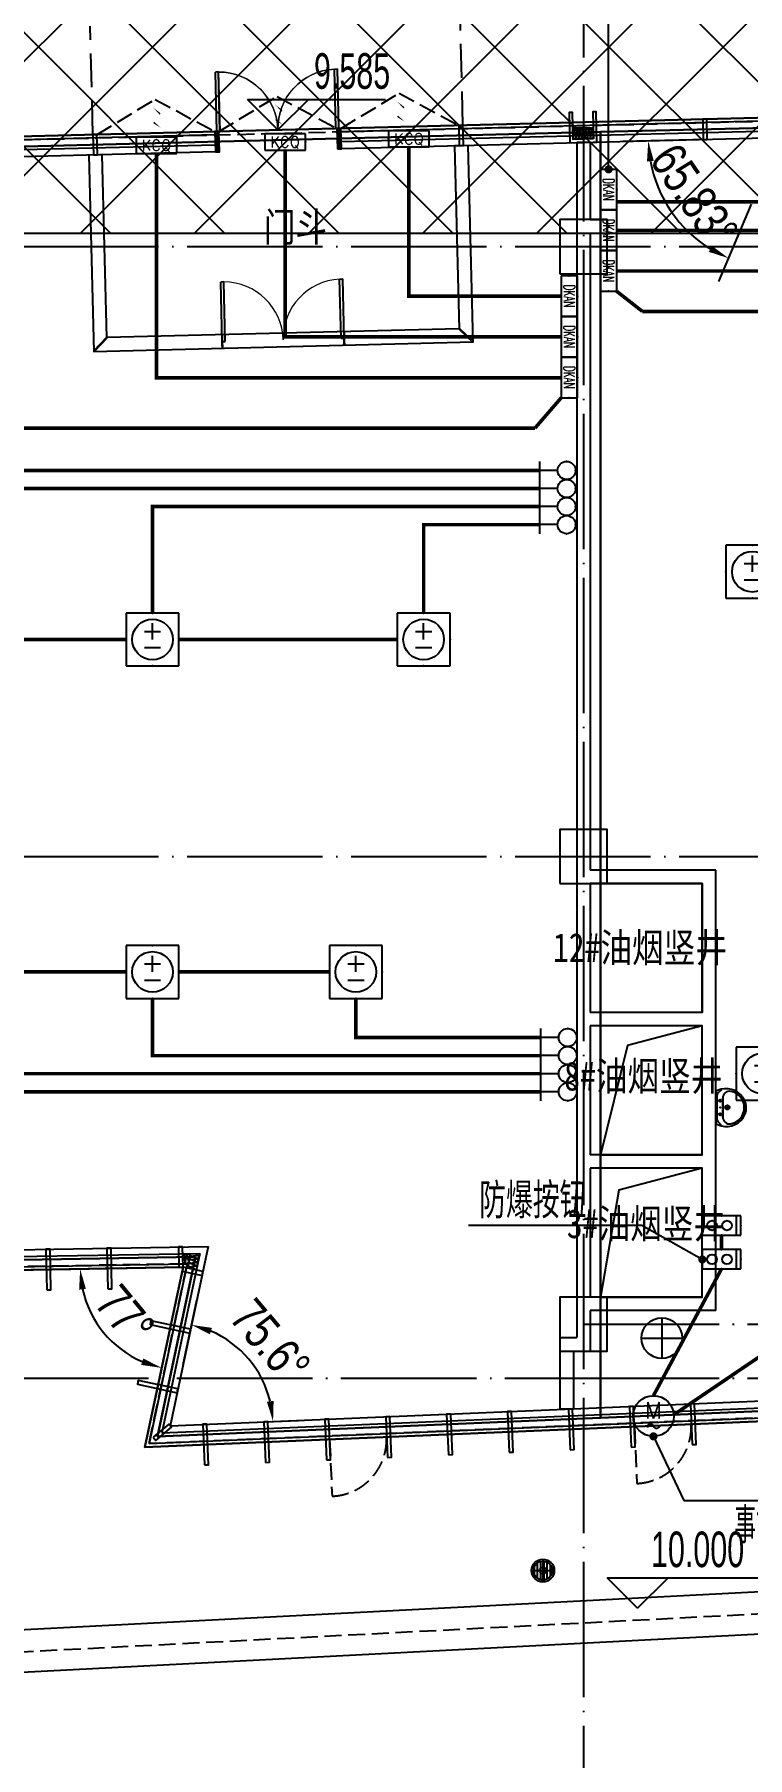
# Model space of a CAD drawing. Extents: x -233336 to 840473, y -28113 to 330904.
# Drawn here: x 51299 to 61819, y 172604 to 198031 of the extents above; entities that cross this region are included whole.
import ezdxf
from ezdxf.enums import TextEntityAlignment as Align
from ezdxf.xclip import XClip

# ---------------------------------------------------------------- set-up
doc = ezdxf.new("R2010")
doc.units = 0
doc.header["$LTSCALE"] = 1000
doc.header["$XCLIPFRAME"] = 2
for name, pattern in [('104-14# 核心筒$0$DOTE', [2.42, 2, -0.2, 0.02, -0.2]), ('14#楼幕墙$0$DASH', [0.35, 0.25, -0.1]), ('DASH', [0.35, 0.25, -0.1]), ('X-104 14#平面$0$$0$DASH', [0.35, 0.25, -0.1])]:
    doc.linetypes.add(name, pattern=pattern)
doc.layers.get('0').update_dxf_attribs({"linetype": 'CONTINUOUS'})
doc.layers.get('Defpoints').update_dxf_attribs({"linetype": 'CONTINUOUS'})
for name, color, linetype in [('104-14# 核心筒$0$A-C_玻璃幕墙', 8, 'CONTINUOUS'), ('104-14# 核心筒$0$A_AXIS-轴线', 8, '104-14# 核心筒$0$DOTE'), ('104-14# 核心筒$0$A_STR-砼柱', 8, 'CONTINUOUS'), ('14#楼幕墙$0$A-C_玻璃幕墙', 8, 'CONTINUOUS'), ('14#楼幕墙$0$A-C_窗', 8, 'CONTINUOUS'), ('14#楼幕墙$0$A-C_门', 8, 'CONTINUOUS'), ('DIM-动力', 80, 'CONTINUOUS'), ('EQUIP-动力', 80, 'CONTINUOUS'), ('EQUIP-照明', 80, 'CONTINUOUS'), ('WIRE-动力控制', 160, 'DASH'), ('WIRE-插座', 160, 'CONTINUOUS'), ('X-104 14#平面$0$01-标注_尺寸', 8, 'CONTINUOUS'), ('X-104 14#平面$0$01-标注_标高', 8, 'CONTINUOUS'), ('X-104 14#平面$0$02-TEXT_标注', 9, 'CONTINUOUS'), ('X-104 14#平面$0$A-C_玻璃幕墙', 8, 'CONTINUOUS'), ('X-104 14#平面$0$A-C_门', 8, 'CONTINUOUS'), ('X-104 14#平面$0$A-I_卫-洁具', 8, 'CONTINUOUS'), ('X-104 14#平面$0$A-O_分水线', 8, 'CONTINUOUS'), ('X-104 14#平面$0$A-O_屋面', 8, 'CONTINUOUS'), ('X-104 14#平面$0$A-TECH_结构', 8, 'CONTINUOUS'), ('X-104 14#平面$0$A_STR-砌块墙', 7, 'CONTINUOUS'), ('X-104 14#平面$0$DUCT-新风管立管', 3, 'CONTINUOUS')]:
    doc.layers.add(name, color=color, linetype=linetype)
for name, color, linetype, plot in [('14#楼幕墙$0$04-不打印_辅助线', 8, 'CONTINUOUS', False), ('2019.06.25燃气表间不打印', 7, 'CONTINUOUS', False), ('X-104 14#平面$0$04-不打印_辅助线', 8, 'CONTINUOUS', False), ('X-104 14#平面$0$降板', 8, 'CONTINUOUS', False)]:
    doc.layers.add(name, color=color, linetype=linetype, plot=plot)
doc.layers.add('X-104 14#平面$0$000套内', color=8, linetype='CONTINUOUS', lineweight=30)
doc.styles.add('_TEL_DIM', font='ROMANS2', dxfattribs={"width": 0.8, "height": 3.5, "bigfont": 'HZDF2'})
doc.styles.get("Standard").update_dxf_attribs({"font": 'GBENOR', "bigfont": 'GBCBIG'})
doc.styles.add('X-104 14#平面$0$_TCH_DIM', font='ros.shx', dxfattribs={"width": 0.8, "bigfont": 'jd.shx'})
doc.styles.add('X-104 14#平面$0$_TCH_DIM_T3', font='ros.shx', dxfattribs={"width": 0.8, "bigfont": 'jd.shx'})
doc.styles.add('X-104 14#平面$0$Standard', font='STXIHEI.TTF', dxfattribs={"width": 0.8})
doc.dimstyles.new('X-104 14#平面$0$_TCH_ARROW&&150', dxfattribs={"dimtxt": 525, "dimasz": 300, "dimexe": 375, "dimexo": 450, "dimgap": 150, "dimtad": 1, "dimdec": 0, "dimzin": 0, "dimdsep": 46, "dimtxsty": 'X-104 14#平面$0$_TCH_DIM_T3', "dimcen": 0.09, "dimclrt": 7, "dimazin": 2, "dimtfac": 1, "dimtdec": 0, "dimtix": 1, "dimtmove": 2, "dimatfit": 3, "dimfxl": 0, "dimtolj": 1, "dimtzin": 0, "dimarcsym": 0})

# ---------------------------------------------------------------- blocks, each defined once
blk = doc.blocks.new('$equip$00001811')
blk.add_circle((0, 0), 0.5)
for centre, radius, start, end in [((-0.073, -0.273), 0.0768, 17.2272, 184.2164), ((0.073, -0.227), 0.0769, 197.2591, 5.1179)]:
    blk.add_arc(centre, radius, start, end)
at = {"color": 7, "style": '_TEL_DIM'}
blk.add_attdef('$TEXT$', text='', height=0.4, dxfattribs=at).set_placement((0.001, 0.137), align=Align.MIDDLE_CENTER)
at = {"color": 7, "style": '_TEL_DIM', "flags": 1}
blk.add_attdef('A', text='', height=0.00002, dxfattribs=at).set_placement((0, 0), align=Align.MIDDLE_CENTER)
blk = doc.blocks.new('14#楼幕墙$0$A$C103B1A8E')
blk.add_lwpolyline([(0, 0), (60, 0), (60, 600), (0, 600)], close=True)
blk = doc.blocks.new('14#楼幕墙$0$A$C678332E3')
blk.add_lwpolyline([(0, 0), (60, 0), (60, 300), (0, 300)], close=True)
blk = doc.blocks.new('14#楼幕墙$0$$LinePat$岩棉板')
at = {"color": 0}
for p, q in [((0, -17), (12, -67)), ((12, -67), (24, -17))]:
    blk.add_line(p, q, dxfattribs=at)
for centre, start, end in [((12, -17), 0, 180), ((0, -67), 270, 0), ((24, -67), 180, 270)]:
    blk.add_arc(centre, 12, start, end, dxfattribs=at)
at = {"layer": 'Defpoints'}
blk.add_point((0, 0), dxfattribs=at)
at = {"layer": 'Defpoints', "color": 0}
blk.add_point((24, -84), dxfattribs=at)
blk = doc.blocks.new('*U155')
blk.add_lwpolyline([(300, 0), (0, 0), (0, 150), (300, 150)], close=True)
at = {"color": 8, "xscale": -1.785714284225998, "yscale": 1.782568518697715, "zscale": 1.782568518697715, "rotation": 180}
for p in [(0, 0), (43, 0), (86, 0), (129, 0), (171, 0), (214, 0), (257, 0)]:
    blk.add_blockref('14#楼幕墙$0$$LinePat$岩棉板', p, dxfattribs=at)
blk = doc.blocks.new('14#楼幕墙$0$A$C07E80D9E')
blk.add_lwpolyline([(-350, -50), (-50, -50), (-50, -450), (0, -450), (0, 0), (-400, 0), (-400, -450), (-350, -450)], close=True)
for points in [[(-50, -200), (-350, -200)], [(-50, -220), (-350, -220)]]:
    blk.add_lwpolyline(points)
at = {"layer": '14#楼幕墙$0$A-C_玻璃幕墙', "rotation": 180}
blk.add_blockref('*U155', (-50, -50), dxfattribs=at)
blk = doc.blocks.new('14#楼幕墙$0$A$C140B3602')
for name, p, rotation in [('14#楼幕墙$0$A$C07E80D9E', (42182, 16489), 180.4441616166542), ('14#楼幕墙$0$A$C678332E3', (44152, 16504), 0.4441616165203613), ('14#楼幕墙$0$A$C678332E3', (35152, 16434), 0.4441616165203613), ('14#楼幕墙$0$A$C678332E3', (36952, 16448), 0.4441616165203613), ('14#楼幕墙$0$A$C678332E3', (38752, 16462), 0.4441616165203613), ('14#楼幕墙$0$A$C678332E3', (40552, 16476), 0.4441616165203613), ('14#楼幕墙$0$A$C103B1A8E', (34170, -300), 359.9999999999836), ('14#楼幕墙$0$A$C103B1A8E', (35070, -300), 359.9999999999836), ('14#楼幕墙$0$A$C678332E3', (36187, 300), 179.9999999998551), ('14#楼幕墙$0$A$C678332E3', (36187, 0), 257.0000000000451), ('14#楼幕墙$0$A$C103B1A8E', (36270, -974), 76.99999999804531), ('14#楼幕墙$0$A$C103B1A8E', (36068, -1851), 76.99999999804531), ('14#楼幕墙$0$A$C103B1A8E', (38253, -2880), 1.399614201771549), ('14#楼幕墙$0$A$C103B1A8E', (39153, -2858), 1.399614201771549), ('14#楼幕墙$0$A$C103B1A8E', (40053, -2836), 1.399614201771549), ('14#楼幕墙$0$A$C103B1A8E', (40952, -2814), 1.399614201771549), ('14#楼幕墙$0$A$C103B1A8E', (41852, -2792), 1.399614201771549), ('14#楼幕墙$0$A$C103B1A8E', (42752, -2770), 1.399614201771549), ('14#楼幕墙$0$A$C103B1A8E', (43652, -2748), 1.399614201771549), ('14#楼幕墙$0$A$C678332E3', (35704, -2502), 309.1998071011113), ('14#楼幕墙$0$A$C103B1A8E', (36454, -2923), 1.399614201771549), ('14#楼幕墙$0$A$C103B1A8E', (37353, -2901), 1.399614201771549)]:
    blk.add_blockref(name, p, dxfattribs=dict(rotation=rotation))
blk = doc.blocks.new('14#楼幕墙$0$A$C22714246')
at = {"linetype": '14#楼幕墙$0$DASH'}
blk.add_lwpolyline([(1740, 497), (870, 0), (0, 497)], dxfattribs=at)
at = {"layer": '14#楼幕墙$0$A-C_玻璃幕墙', "color": 1}
blk.add_lwpolyline([(899, 122, 0, 25, 0), (802, 217, 0, 0, 0), (900, 340, 25, 0, 0), (796, 422, 0, 0, 0)], format="xyseb", dxfattribs=at)
blk = doc.blocks.new('14#楼幕墙$0$A$C2CD63A88')
at = {"linetype": '14#楼幕墙$0$DASH'}
blk.add_lwpolyline([(0, 670), (0, -170)], dxfattribs=at)
blk.add_arc((0, 670), 840, 270, 0, dxfattribs=at)
blk = doc.blocks.new('14#楼幕墙$0$$DorLib2D$00000002')
for p, q in [((-0.5, 0), (-0.5, 0.4875)), ((-0.475, 0.4875), (-0.5, 0.4875)), ((-0.475, 0), (-0.475, 0.4875)), ((0.475, 0), (0.475, 0.4875)), ((0.475, 0.4875), (0.5, 0.4875)), ((0.5, 0), (0.5, 0.4875)), ((-0.5, 0), (-0.475, 0)), ((0.5, 0), (0.475, 0))]:
    blk.add_line(p, q)
at = {"lineweight": 13}
for centre, start, end in [((-0.4875, 0), 0, 88.53072), ((0.4875, 0), 91.46928, 180)]:
    blk.add_arc(centre, 0.4875, start, end, dxfattribs=at)
blk = doc.blocks.new('14#楼幕墙')
at = {"layer": '14#楼幕墙$0$A-C_玻璃幕墙'}
for p, q in [((62738, 196820), (22065, 195795)), ((62662, 196768), (55822, 196596)), ((62435, 196612), (55826, 196446)), ((53962, 196549), (36028, 196097)), ((53966, 196399), (36032, 195947)), ((62283, 196508), (55828, 196346)), ((53969, 196299), (36034, 195847)), ((46970, 180026), (53863, 180146)), ((46971, 179926), (53739, 180044)), ((53739, 180044), (53176, 177395)), ((53863, 180146), (53300, 177501)), ((46974, 179776), (53553, 179891)), ((46975, 179726), (53491, 179840)), ((53491, 179840), (52927, 177185)), ((53553, 179891), (52989, 177237)), ((53176, 177395), (73570, 178250)), ((53300, 177501), (73626, 178352)), ((52927, 177185), (74538, 178090)), ((52989, 177237), (73576, 178100))]:
    blk.add_line(p, q, dxfattribs=at)
blk.add_lwpolyline([(120742, 216995), (99427, 222925), (92266, 197155), (62308, 195791), (62738, 196820), (22065, 195795), (17309, 179208), (53491, 179840), (52927, 177185), (83500, 178466), (82418, 175654), (109062, 173768), (119297, 188914), (117563, 189300)], close=True, dxfattribs=at)
at = {"layer": '14#楼幕墙$0$A-C_玻璃幕墙', "linetype": '14#楼幕墙$0$DASH', "ltscale": 2}
for points in [[(52162, 196553), (52121, 198153)], [(57620, 196691), (57580, 198290)]]:
    blk.add_lwpolyline(points, dxfattribs=at)
at = {"color": 8, "yscale": 1.782568518697715, "zscale": 1.782568518697715}
for p, xscale, rotation in [((53494, 180033), 2.098245324658817, 2.48639727982393), ((53544, 180036), 2.098245324658817, 2.48639727982393), ((53725, 179960), -2.213396694600662, 260.9518973650772), ((53700, 179802), -2.213396694600662, 260.9518973650772), ((53709, 179855), -2.213396694600662, 260.9518973650772), ((53717, 179907), -2.213396694600662, 260.9518973650772)]:
    blk.add_blockref('14#楼幕墙$0$$LinePat$岩棉板', p, dxfattribs=dict(at, xscale=xscale, rotation=rotation))
at = {"layer": '14#楼幕墙$0$04-不打印_辅助线', "rotation": 181.4441616166519}
blk.add_blockref('14#楼幕墙$0$A$C22714246', (55748, 197140), dxfattribs=at)
at = {"layer": '14#楼幕墙$0$A-C_玻璃幕墙', "rotation": 1.000000000000248}
blk.add_blockref('14#楼幕墙$0$A$C140B3602', (17309, 179208), dxfattribs=at)
at = {"layer": '14#楼幕墙$0$A-C_窗'}
for name, p, rotation in [('14#楼幕墙$0$A$C22714246', (53949, 197095), 181.4441616166522), ('14#楼幕墙$0$A$C22714246', (57547, 197186), 181.4441616166522), ('14#楼幕墙$0$A$C2CD63A88', (60178, 176818), 2.399614202265723), ('14#楼幕墙$0$A$C2CD63A88', (55682, 176630), 2.399614202265723)]:
    blk.add_blockref(name, p, dxfattribs=dict(at, rotation=rotation))
at = {"layer": '14#楼幕墙$0$A-C_门', "xscale": -1800, "yscale": 1800, "zscale": 100, "rotation": 1.444161616647518}
blk.add_blockref('14#楼幕墙$0$$DorLib2D$00000002', (54891, 196622), dxfattribs=at)
blk = doc.blocks.new('_FZHK')
blk.add_lwpolyline([(-0.5, -0.5), (0.5, -0.5), (0.5, 0.5), (-0.5, 0.5)], close=True)
blk = doc.blocks.new('104-14# 核心筒')
at = {"layer": '104-14# 核心筒$0$A-C_玻璃幕墙'}
blk.add_lwpolyline([(82417.6, 175653.6), (83499.8, 178465.9), (52926.6, 177184.7), (53491, 179839.8), (17309.3, 179208.2), (22065.4, 195794.6), (62738.3, 196820), (62307.5, 195791.2), (92265.6, 197155.1), (99426.9, 222925), (120741.8, 216994.6), (117562.9, 189300.5), (119297.3, 188914.5), (109062.3, 173767.9), (82417.6, 175653.6)], dxfattribs=at)
at = {"layer": '104-14# 核心筒$0$A_AXIS-轴线'}
for p, q in [((59400, 228733.6), (59400, 169654.9)), ((-9370.1, 194900), (120259.9, 194900)), ((-9370.1, 185900), (120259.9, 185900)), ((59400, 179000), (120259.9, 179000)), ((-9520, 178200), (59400, 178200)), ((59400, 178200), (120259.9, 178200))]:
    blk.add_line(p, q, dxfattribs=at)
at = {"layer": '104-14# 核心筒$0$A_STR-砼柱', "xscale": 700, "yscale": 800, "zscale": 800}
for p in [(59400, 194900), (59400, 185900), (59400, 179000)]:
    blk.add_blockref('_FZHK', p, dxfattribs=at)
blk = doc.blocks.new('X-104 14#平面$0$rqg')
at = {"color": 3}
for p, q in [((0, 300), (0, -300)), ((-300, 0), (300, 0))]:
    blk.add_line(p, q, dxfattribs=at)
blk.add_circle((0, 0), 300, dxfattribs=at)
blk = doc.blocks.new('X-104 14#平面$0$ydl')
h = blk.add_hatch()
h.set_pattern_fill('ANSI31', color=8, scale=30, angle=45)
h.set_pattern_definition([(90, (0, 0), (-47.625, 1e-14), [])])
edge = h.paths.add_edge_path()
edge.add_arc((0, 0), 138, 0, 360)
for radius in [168, 138]:
    blk.add_circle((0, 0), radius)
at = {"layer": 'X-104 14#平面$0$04-不打印_辅助线'}
for p, q in [((-168, 0), (168, 0)), ((0, 168), (0, -168))]:
    blk.add_line(p, q, dxfattribs=at)
blk = doc.blocks.new('X-104 14#平面$0$ydlzh')
at = {"layer": 'X-104 14#平面$0$A-O_分水线'}
blk.add_blockref('X-104 14#平面$0$ydl', (-32070, -30415), dxfattribs=at)
blk = doc.blocks.new('X-104 14#平面$0$$DorLib2D$00000002')
for p, q in [((-0.5, 0), (-0.5, 0.4875)), ((-0.475, 0.4875), (-0.5, 0.4875)), ((-0.475, 0), (-0.475, 0.4875)), ((0.475, 0), (0.475, 0.4875)), ((0.475, 0.4875), (0.5, 0.4875)), ((0.5, 0), (0.5, 0.4875)), ((-0.5, 0), (-0.475, 0)), ((0.5, 0), (0.475, 0))]:
    blk.add_line(p, q)
at = {"lineweight": 13}
for centre, start, end in [((-0.4875, 0), 0, 88.53072), ((0.4875, 0), 91.46928, 180)]:
    blk.add_arc(centre, 0.4875, start, end, dxfattribs=at)
blk = doc.blocks.new('X-104 14#平面$0$$lvtry$00000178')
at = {"color": 0}
for p, q in [((-238, 0), (238, 0)), ((-214, -36), (-272, -91)), ((-180, -23), (180, -23)), ((-142, -105), (140, -105)), ((140, -105), (-142, -105)), ((216, -37), (268, -91))]:
    blk.add_line(p, q, dxfattribs=at)
blk.add_lwpolyline([(-104, -430, 0.224698), (110, -425, 0.348046), (269, -79), (239, 0), (-241, 0), (-271, -79, 0.356844)], format="xyb", close=True, dxfattribs=at)
for centre, radius in [((-100, -65), 16.3), ((1, -172), 31.6), ((100, -65), 16.3)]:
    blk.add_circle(centre, radius, dxfattribs=at)
at = {"color": 0, "lineweight": 13}
blk.add_circle((1, -172), 23, dxfattribs=at)
at = {"color": 0}
for centre, radius, start, end in [((-142, -205), 100, 90, 190.5602), ((-1, -179), 243, 190.5602, 349.4398), ((-180, -73), 50, 90, 133.181), ((140, -205), 100, 349.4398, 90), ((180, -73), 50, 44.5607, 90)]:
    blk.add_arc(centre, radius, start, end, dxfattribs=at)
for p in [(0, -65), (1, -172)]:
    blk.add_point(p, dxfattribs=at)
blk = doc.blocks.new('*D221')
at = {"layer": 'Defpoints', "color": 0}
for p in [(61671, 196493), (62283, 196508), (62046, 195944), (60513, 195743)]:
    blk.add_point(p, dxfattribs=at)
at = {"layer": 'X-104 14#平面$0$01-标注_尺寸', "color": 0, "lineweight": -2}
for p, q in [((61221, 196482), (59980, 196450)), ((61872, 195529), (61393, 194384))]:
    blk.add_line(p, q, dxfattribs=at)
blk.add_arc((62283, 196508), 1928, 190.3686, 238.3539, dxfattribs=at)
at = {"layer": 'X-104 14#平面$0$01-标注_尺寸', "color": 0}
for points in [[(60336, 196156), (60436, 196167), (60355, 196460)], [(61294, 194912), (61248, 194823), (61538, 194730)]]:
    blk.add_solid(points, dxfattribs=at)
at = {"layer": 'X-104 14#平面$0$01-标注_尺寸', "color": 7, "insert": (61032, 195653), "char_height": 525, "attachment_point": 5, "rotation": 304.3613, "style": 'X-104 14#平面$0$_TCH_DIM_T3'}
blk.add_mtext('\\A1;65.83%%d', dxfattribs=at)
blk = doc.blocks.new('*D230')
at = {"layer": 'Defpoints', "color": 0}
for p in [(54648, 178205), (53399, 177965), (53300, 177501), (53775, 177521)]:
    blk.add_point(p, dxfattribs=at)
at = {"layer": 'X-104 14#平面$0$01-标注_尺寸', "color": 0, "lineweight": -2}
for p, q in [((53493, 178406), (53695, 179355)), ((54225, 177539), (55194, 177580))]:
    blk.add_line(p, q, dxfattribs=at)
blk.add_arc((53300, 177501), 1520, 13.7239, 66.6757, dxfattribs=at)
at = {"layer": 'X-104 14#平面$0$01-标注_尺寸', "color": 0}
for points in [[(53887, 178849), (53918, 178944), (53617, 178988)], [(54827, 177868), (54728, 177854), (54819, 177564)]]:
    blk.add_solid(points, dxfattribs=at)
at = {"layer": 'X-104 14#平面$0$01-标注_尺寸', "color": 7, "insert": (54777, 178748), "char_height": 525, "attachment_point": 5, "rotation": 310.1998, "style": 'X-104 14#平面$0$_TCH_DIM_T3'}
blk.add_mtext('\\A1;75.6%%d', dxfattribs=at)
blk = doc.blocks.new('*D231')
at = {"layer": 'Defpoints', "color": 0}
for p in [(53038, 179832), (53491, 179840), (53397, 179396), (52134, 179158)]:
    blk.add_point(p, dxfattribs=at)
at = {"layer": 'X-104 14#平面$0$01-标注_尺寸', "color": 0, "lineweight": -2}
for p, q in [((52588, 179824), (51598, 179807)), ((53303, 178956), (53097, 177988))]:
    blk.add_line(p, q, dxfattribs=at)
blk.add_arc((53491, 179840), 1518, 192.3383, 246.6617, dxfattribs=at)
at = {"layer": 'X-104 14#平面$0$01-标注_尺寸', "color": 0}
for points in [[(51958, 179509), (52057, 179521), (51973, 179813)], [(52905, 178493), (52874, 178398), (53175, 178354)]]:
    blk.add_solid(points, dxfattribs=at)
at = {"layer": 'X-104 14#平面$0$01-标注_尺寸', "color": 7, "insert": (52638, 179136), "char_height": 525, "attachment_point": 5, "rotation": 309.5, "style": 'X-104 14#平面$0$_TCH_DIM_T3'}
blk.add_mtext('\\A1;77%%d', dxfattribs=at)
blk = doc.blocks.new('$equip$00001344')
for p, q in [((0.65, 0.65), (-0.65, 0.65)), ((-0.65, 0.65), (-0.65, -0.65)), ((0.65, -0.65), (0.65, 0.65)), ((-0.2, 0.2), (0.2, 0.2)), ((0, 0), (0, 0.4)), ((-0.2, -0.2), (0.2, -0.2)), ((-0.65, -0.65), (0.65, -0.65))]:
    blk.add_line(p, q)
blk.add_circle((0, 0), 0.5)
for p in [(0, 0.65), (-0.65, 0), (0.65, 0), (0, -0.65)]:
    blk.add_point(p)
at = {"flags": 9}
blk.add_attdef('A', (0, 0), '', height=0.00002, dxfattribs=at)
blk = doc.blocks.new('$equip$00002672')
for p, q in [((0.222, 0.889), (-0.222, 0.889)), ((0, 0.444), (0, 0.889))]:
    blk.add_line(p, q)
blk.add_circle((0, 0.222), 0.222)
for p in [(0, 0.889), (-0.222, 0.222), (0, 0), (0.222, 0.222)]:
    blk.add_point(p)
at = {"color": 7, "style": '_TEL_DIM', "flags": 1}
for tag in ['A', 'REMARK']:
    blk.add_attdef(tag, text='', height=0.00002, dxfattribs=at).set_placement((0, 0), align=Align.MIDDLE_CENTER)
blk = doc.blocks.new('$equip$00001234')
for p, q in [((0.707, 0.714), (-0.707, 0.714)), ((-0.707, 0.707), (-0.707, -0.007)), ((0.542, 0.714), (0.542, 0)), ((0.707, 0), (0.707, 0.714)), ((-0.707, 0), (0.707, 0))]:
    blk.add_line(p, q)
for centre in [(-0.35, 0.357), (0.2, 0.357)]:
    blk.add_circle(centre, 0.179)
at = {"layer": 'EQUIP-照明'}
for p in [(0, 0.714), (-0.707, 0.35), (0, 0), (0.707, 0.357)]:
    blk.add_point(p, dxfattribs=at)
at = {"layer": 'EQUIP-照明', "flags": 9}
blk.add_attdef('A', (0, 0), '', height=0.00002, dxfattribs=at)
blk = doc.blocks.new('$equip$00001816')
for p, q in [((0.75, 0.6), (-0.75, 0.6)), ((-0.75, 0.6), (-0.75, 0)), ((-0.75, 0), (0.75, 0)), ((0.75, 0), (0.75, 0.6))]:
    blk.add_line(p, q)
for p in [(-0.75, 0.3), (0, 0.6), (0, 0), (0.75, 0.3)]:
    blk.add_point(p)
at = {"color": 7, "style": '_TEL_DIM'}
blk.add_attdef('$TEXT$', text='', height=0.4, dxfattribs=at).set_placement((0, 0.3), align=Align.MIDDLE_CENTER)
at = {"color": 7, "style": '_TEL_DIM', "flags": 1}
blk.add_attdef('A', text='', height=0.00002, dxfattribs=at).set_placement((0, 0), align=Align.MIDDLE_CENTER)
blk = doc.blocks.new('X-104 14#平面')
at = {"layer": 'X-104 14#平面$0$降板'}
h = blk.add_hatch(dxfattribs=at)
h.set_pattern_fill('ANSI37', color=256, scale=750)
h.set_pattern_definition([(45, (0, 0), (-841.899, 841.899), []), (135, (0, 0), (-841.899, -841.899), [])])
h.paths.add_polyline_path([(89162.1, 208711.5), (77269.5, 199400), (23400, 199400), (23400, 195100), (77400, 195100), (77400, 194900), (95400, 194900), (95400, 203900.1), (95192.4, 203900), (96001.6, 206808.6)])
blk.add_lwpolyline([(59650, 185500), (61150, 185500), (61150, 183600), (59650, 183600)], close=True)
blk.add_circle((58800, 175363.4), 50)
at = {"layer": 'X-104 14#平面$0$000套内'}
for points in [[(59650, 177616.6), (53113.6, 177342.7), (53676.9, 179993), (17509.3, 179361.7), (21061.6, 191750), (22050, 191750), (22050, 186000), (23450, 186000), (23450, 184600), (29250, 184600), (29250, 186000), (33800, 186000), (33800, 192000), (41300, 192000), (41300, 196129.5), (59650, 196592.1)], [(84300, 196642.3), (84300, 186000), (92650, 186000), (92650, 186150), (114074.1, 186150), (115950, 188926.2), (115950, 189200), (117249.4, 189200), (117398.5, 189183.4), (119049.6, 188815.9), (108986.5, 173923.7), (82630.4, 175788.9), (83721.9, 178625.3), (59650, 177616.6), (59650, 196592.1), (62510.5, 196664.2), (62077.6, 195630.6)]]:
    blk.add_lwpolyline(points, close=True, dxfattribs=at)
at = {"layer": 'X-104 14#平面$0$01-标注_标高'}
for p, q in [((54890.8, 196622.2), (54440.8, 197072.2)), ((54440.8, 197072.2), (56475.7, 197072.2)), ((54890.8, 196622.2), (55340.8, 197072.2)), ((60198.3, 174806), (59748.3, 175256)), ((59748.3, 175256), (63083, 175256)), ((60198.3, 174806), (60648.3, 175256))]:
    blk.add_line(p, q, dxfattribs=at)
at = {"layer": 'X-104 14#平面$0$04-不打印_辅助线'}
blk.add_lwpolyline([(89162.1, 208711.5), (77269.5, 199400), (23400, 199400), (23400, 195100), (77400, 195100), (77400, 194900), (95400, 194900), (95400, 203900.1), (95192.4, 203900), (96001.6, 206808.6)], close=True, dxfattribs=at)
at = {"layer": 'X-104 14#平面$0$A-C_玻璃幕墙'}
for points in [[(82417.6, 175653.6), (83499.8, 178465.9), (52926.6, 177184.7), (53491, 179839.8), (17309.3, 179208.2), (22065.4, 195794.6), (62738.3, 196820), (62307.5, 195791.2), (92265.6, 197155.1), (99426.9, 222925), (120741.8, 216994.6), (117562.9, 189300.5), (119297.3, 188914.5), (109062.3, 173767.9), (82417.6, 175653.6)], [(53991.1, 196599.5), (53998.7, 196299.6)], [(55790.5, 196644.9), (55798.1, 196344.9)]]:
    blk.add_lwpolyline(points, dxfattribs=at)
blk.add_lwpolyline([(52099.3, 196251.7), (52172.4, 193352.6), (57770.6, 193493.8), (57697.5, 196392.8), (57497.5, 196387.8), (57565.6, 193688.6), (52367.2, 193557.6), (52299.2, 196256.7)], close=True, dxfattribs=at)
at = {"layer": 'X-104 14#平面$0$A-C_玻璃幕墙', "const_width": 35}
for points in [[(52367.2, 193557.6), (52172.4, 193352.6)], [(54066.7, 193600.4), (54071.7, 193400.5)], [(55866.1, 193645.8), (55871.2, 193445.9)], [(57565.6, 193688.6), (57770.6, 193493.8)]]:
    blk.add_lwpolyline(points, dxfattribs=at)
at = {"layer": 'X-104 14#平面$0$A-O_屋面', "ltscale": 5}
blk.add_line((39845.1, 173283.6), (83828.3, 175553.8), dxfattribs=at)
blk.add_lwpolyline([(82593.5, 176110.9), (40577.8, 173942.2), (40909.8, 176027.4), (-5236.8, 174012.6), (-2256.1, 188036.1)], dxfattribs=at)
at = {"layer": 'X-104 14#平面$0$A-TECH_结构', "linetype": 'X-104 14#平面$0$$0$DASH'}
blk.add_lwpolyline([(108910.7, 174079.4), (118802, 188717.3), (117234.1, 189066.3), (120414.6, 216774.3), (99635.6, 222555.6), (95312.9, 207000.2), (89162.1, 208711.5), (77269.5, 199400), (8635.1, 199400), (5919.8, 186625.4), (-2502.5, 188415.7), (-5635.8, 173674.9), (40532.1, 175690.6), (40199.6, 173602.3), (83848.5, 175853.1)], close=True, dxfattribs=at)
blk.add_lwpolyline([(82521.6, 175784.7), (83573.8, 178519), (52988.9, 177237.3), (53553, 179890.9), (17376, 179259.4), (22103.3, 195745.6), (62662.4, 196768.1), (62230.9, 195737.7), (92304.1, 197106.8), (95072, 207067.2)], dxfattribs=at)
at = {"layer": 'X-104 14#平面$0$A_STR-砌块墙'}
for p, q in [((59300, 196435.8), (59300, 195200)), ((59500, 196435.8), (59300, 196435.8)), ((59500, 196435.8), (59500, 195300)), ((59500, 195300), (59750, 195300)), ((59750, 195300), (59750, 195100)), ((59300, 195200), (59300, 185600)), ((59500, 195100), (59500, 185700)), ((59500, 195100), (59750, 195100)), ((61350, 185700), (59500, 185700)), ((61350, 183500), (61350, 185700)), ((59300, 185600), (59300, 183500)), ((61150, 185500), (59500, 185500)), ((59500, 185500), (59500, 183600)), ((61150, 183600), (61150, 185500)), ((61150, 183600), (59500, 183600)), ((59300, 183500), (59300, 181400)), ((61150, 183400), (59500, 183400)), ((59500, 183400), (59500, 181500)), ((61150, 181500), (61150, 183400)), ((61350, 181400), (61350, 183500)), ((59300, 181400), (59300, 179300)), ((61150, 181500), (59500, 181500)), ((61150, 181300), (59500, 181300)), ((59500, 181300), (59500, 179400)), ((61150, 179400), (61150, 181300)), ((61350, 179200), (61350, 181400)), ((59300, 179300), (59300, 178800)), ((61150, 179400), (59500, 179400)), ((59500, 179200), (59500, 178600)), ((61350, 179200), (59500, 179200)), ((59050, 178800), (59300, 178800)), ((59050, 178800), (59050, 177745.7)), ((59250, 178600), (59500, 178600)), ((59250, 178600), (59250, 177745.7)), ((59250, 177745.7), (59050, 177745.7))]:
    blk.add_line(p, q, dxfattribs=at)
at = {"layer": 'X-104 14#平面$0$DUCT-新风管立管'}
for points in [[(61150, 183400), (59650, 183400), (59650, 181500), (61150, 181500), (61150, 183400), (60049.4, 183110.1), (59650, 181500)], [(61150, 181300), (59650, 181300), (59650, 179400), (61150, 179400), (61150, 181300), (59921.7, 180978), (59650, 179400)]]:
    blk.add_lwpolyline(points, dxfattribs=at)
ref = blk.add_blockref('104-14# 核心筒', (0, 0))
XClip(ref).set_block_clipping_path([(-38664.3623821461, -25500), (139216.5485069363, 330900)])
for name, p in [('14#楼幕墙', (0, 0)), ('X-104 14#平面$0$ydlzh', (90870.4, 205778.6))]:
    blk.add_blockref(name, p)
at = {"layer": 'Defpoints'}
blk.add_blockref('X-104 14#平面$0$rqg', (60554.9, 178793.4), dxfattribs=at)
at = {"layer": 'X-104 14#平面$0$A-C_门', "zscale": 100}
for p, xscale, yscale, rotation in [((54890.8, 196622.2), 1800, 1800, 1.444161616647469), ((54968.9, 193523.2), -1800, -1800, 181.4441616165322)]:
    blk.add_blockref('X-104 14#平面$0$$DorLib2D$00000002', p, dxfattribs=dict(at, xscale=xscale, yscale=yscale, rotation=rotation))
at = {"layer": 'X-104 14#平面$0$A-I_卫-洁具', "rotation": 89.99999999999928}
blk.add_blockref('X-104 14#平面$0$$lvtry$00000178', (61350, 182196.6), dxfattribs=at)
at = {"layer": 'X-104 14#平面$0$01-标注_标高', "color": 7, "style": 'X-104 14#平面$0$_TCH_DIM', "width": 0.64}
for s, p in [('9.585', (55422.7, 197229.7)), ('10.000', (60395.5, 175413.5))]:
    blk.add_text(s, height=525, dxfattribs=at).set_placement(p)
at = {"layer": 'X-104 14#平面$0$02-TEXT_标注', "style": 'X-104 14#平面$0$Standard', "width": 0.8}
for s, p in [('门斗', (54681, 194974.1)), ('12#油烟竖井', (58948.9, 184342.7)), ('8#油烟竖井', (59114.9, 182446.4)), ('3#油烟竖井', (59153.7, 180268.9))]:
    blk.add_text(s, height=428.14, dxfattribs=at).set_placement(p)
at = {"layer": 'X-104 14#平面$0$01-标注_尺寸'}
for base, center, p1, p2, text, picture, middle in [((60513, 195743.1), (62282.6, 196508.4), (61670.7, 196493), (62046.2, 195943.8), '65.83%%d', '*D221', (61031.6, 195653.1)), ((52134, 179158.3), (53491, 179839.8), (53037.5, 179831.8), (53396.7, 179396.1), '77%%d', '*D231', (52637.6, 179136.3))]:
    dim = blk.add_angular_dim_3p(base=base, center=center, p1=p1, p2=p2, text=text, dimstyle='X-104 14#平面$0$_TCH_ARROW&&150', dxfattribs=at)
    dim.commit()
    dim.dimension.update_dxf_attribs({"geometry": picture, "text_midpoint": middle})
dim = blk.add_angular_dim_3p(base=(54647.8, 178205), center=(53300.5, 177500.6), p1=(53775.2, 177520.5), p2=(53399.3, 177965.4), text='75.6%%d', dimstyle='X-104 14#平面$0$_TCH_ARROW&&150', override={"dimgap": 0}, dxfattribs=at)
dim.commit()
dim.dimension.update_dxf_attribs({"geometry": '*D230', "text_midpoint": (54776.8, 178748.2), "dimtype": 165, "text_rotation": 310.19981})

msp = doc.modelspace()

# ---------------------------------------------------------------- linework, layer by layer
at = {"layer": '2019.06.25燃气表间不打印'}
for p, q in [((60260.6, 180456.2), (57702.1, 180456.2)), ((61152.4, 179954.3), (60260.6, 180456.2)), ((60430.9, 177343.5), (60878.6, 176395.2)), ((60878.6, 176395.2), (64948.4, 176395.2))]:
    msp.add_line(p, q, dxfattribs=at)
at = {"layer": '2019.06.25燃气表间不打印', "const_width": 52.5}
for points in [[(60730.4, 177661.8), (67994.2, 182584.6)], [(61435.3, 180312.4), (61435.3, 180100)], [(61435.3, 179814.3), (60430.9, 177943.5)]]:
    msp.add_lwpolyline(points, dxfattribs=at)
at = {"layer": '2019.06.25燃气表间不打印', "const_width": 60}
for points in [[(61178.6, 179939.6, 1), (61126.3, 179969, 1)], [(60418.1, 177370.6, 1), (60443.7, 177316.4, 1)]]:
    msp.add_lwpolyline(points, format="xyb", close=True, dxfattribs=at)
at = {"layer": 'DIM-动力', "color": 80}
msp.add_line((59770, 196041), (59770, 199212), dxfattribs=at)
at = {"layer": 'DIM-动力', "color": 80, "const_width": 60}
msp.add_lwpolyline([(59770, 196011, 1), (59770, 196071, 1)], format="xyb", close=True, dxfattribs=at)
at = {"layer": 'WIRE-动力控制', "color": 160, "const_width": 52.5}
for points in [[(44040.8, 189492.9), (44040.8, 191597.6), (58750, 191597.6)], [(58750, 191330.9), (48040.8, 191330.9), (48040.8, 189492.9)], [(58750, 191064.3), (53040.8, 191064.3), (53040.8, 189492.9)], [(58750, 190797.6), (57040.8, 190797.6), (57040.8, 189492.9)], [(58766.7, 182428.9), (44040.8, 182428.9), (44040.8, 183807.1)], [(58766.7, 182695.6), (48040.8, 182695.6), (48040.8, 183807.1)], [(58766.7, 182962.2), (53040.8, 182962.2), (53040.8, 183807.1)], [(58766.7, 183228.9), (56040.8, 183228.9), (56040.8, 183807.1)]]:
    msp.add_lwpolyline(points, dxfattribs=at)
at = {"layer": 'WIRE-插座', "color": 160, "const_width": 52.5}
for points in [[(59070, 192964.7), (53097.7, 192964.7), (53097.7, 196276.9)], [(59070, 193569.4), (54996.1, 193569.4), (54996.1, 196324.7)], [(59070, 194169.4), (56823, 194169.4), (56823, 196370.8)], [(59890, 194541), (67365.2, 194541), (67365.2, 195721.2)], [(59890, 195141), (65655.2, 195141), (65655.2, 195643.3)], [(63554.3, 195561.3), (59890, 195561.3)], [(48430.8, 189102.9), (52650.8, 189102.9)], [(53430.8, 189102.9), (56650.8, 189102.9)], [(48430.8, 184197.1), (52650.8, 184197.1)], [(53430.8, 184197.1), (55650.8, 184197.1)]]:
    msp.add_lwpolyline(points, dxfattribs=at)
at = {"layer": 'WIRE-插座', "const_width": 52.5}
for points in [[(60267.8, 193944.7), (59890, 194241)], [(69398.1, 193944.7), (60267.8, 193944.7)], [(58682.8, 192221.7), (59070, 192669.4)], [(41640, 192221.7), (58682.8, 192221.7)]]:
    msp.add_lwpolyline(points, dxfattribs=at)

# ---------------------------------------------------------------- block references
msp.add_blockref('X-104 14#平面', (0, 0))
at = {"layer": '2019.06.25燃气表间不打印', "xscale": 400, "yscale": 400, "zscale": 400}
for p in [(61435.3, 180312.4), (61435.3, 179814.3)]:
    msp.add_blockref('$equip$00001234', p, dxfattribs=at)
at = {"layer": '2019.06.25燃气表间不打印', "xscale": 600, "yscale": 600, "zscale": 600}
msp.add_blockref('$equip$00001811', (60430.9, 177643.5, 3000), dxfattribs=at).add_auto_attribs({'$TEXT$': 'M'})
at = {"layer": 'EQUIP-动力', "color": 80, "xscale": 400, "yscale": 400, "zscale": 400}
for p in [(54996.1, 196324.7), (56823, 196370.8), (53097.7, 196276.9)]:
    msp.add_blockref('$equip$00001816', p, dxfattribs=at).add_auto_attribs({'$TEXT$': 'KCQ'})
at = {"layer": 'EQUIP-动力', "color": 80}
ref = msp.add_blockref('$equip$00001816', (59650, 195741), dxfattribs=dict(at, xscale=400, yscale=400, zscale=400, rotation=270))
ref.add_attrib('$TEXT$', 'DKAN', dxfattribs={"layer": '0', "color": 7, "height": 160, "rotation": 270, "style": '_TEL_DIM', "width": 0.6}).set_placement((59770, 195741), align=Align.MIDDLE_CENTER)
ref = msp.add_blockref('$equip$00001816', (59650, 195141), dxfattribs=dict(at, xscale=400, yscale=400, zscale=400, rotation=270))
ref.add_attrib('$TEXT$', 'DKAN', dxfattribs={"layer": '0', "color": 7, "height": 160, "rotation": 270, "style": '_TEL_DIM', "width": 0.6}).set_placement((59770, 195141), align=Align.MIDDLE_CENTER)
ref = msp.add_blockref('$equip$00001816', (59650, 194541), dxfattribs=dict(at, xscale=400, yscale=400, zscale=400, rotation=270))
ref.add_attrib('$TEXT$', 'DKAN', dxfattribs={"layer": '0', "color": 7, "height": 160, "rotation": 270, "style": '_TEL_DIM', "width": 0.6}).set_placement((59770, 194541), align=Align.MIDDLE_CENTER)
ref = msp.add_blockref('$equip$00001816', (59070, 194169.4), dxfattribs=dict(at, xscale=400, yscale=400, zscale=400, rotation=270))
ref.add_attrib('$TEXT$', 'DKAN', dxfattribs={"layer": '0', "color": 7, "height": 160, "rotation": 270, "style": '_TEL_DIM', "width": 0.6}).set_placement((59190, 194169.4), align=Align.MIDDLE_CENTER)
ref = msp.add_blockref('$equip$00001816', (59070, 193569.4), dxfattribs=dict(at, xscale=400, yscale=400, zscale=400, rotation=270))
ref.add_attrib('$TEXT$', 'DKAN', dxfattribs={"layer": '0', "color": 7, "height": 160, "rotation": 270, "style": '_TEL_DIM', "width": 0.6}).set_placement((59190, 193569.4), align=Align.MIDDLE_CENTER)
ref = msp.add_blockref('$equip$00001816', (59070, 192969.4), dxfattribs=dict(at, xscale=400, yscale=400, zscale=400, rotation=270))
ref.add_attrib('$TEXT$', 'DKAN', dxfattribs={"layer": '0', "color": 7, "height": 160, "rotation": 270, "style": '_TEL_DIM', "width": 0.6}).set_placement((59190, 192969.4), align=Align.MIDDLE_CENTER)
at = {"layer": 'EQUIP-动力', "color": 80, "xscale": 600, "yscale": 600, "zscale": 600}
for p in [(61890.8, 190102.9), (53040.8, 189102.9), (57040.8, 189102.9), (53040.8, 184197.1), (56040.8, 184197.1), (62040.8, 182697.1)]:
    msp.add_blockref('$equip$00001344', p, dxfattribs=at)
at = {"layer": 'EQUIP-照明', "color": 80, "xscale": 600, "yscale": 600, "zscale": 600, "rotation": 90}
for p in [(59283.3, 191597.6), (59283.3, 191330.9), (59283.3, 191064.3), (59283.3, 190797.6), (59300, 183228.9), (59300, 182962.2), (59300, 182695.6), (59300, 182428.9)]:
    msp.add_blockref('$equip$00002672', p, dxfattribs=at)

# ---------------------------------------------------------------- texts
at = {"layer": '2019.06.25燃气表间不打印', "color": 7, "style": '_TEL_DIM'}
for s, height, width, p in [('防爆按钮', 520.87, 0.8, (57859.6, 180561.2)), ('事故排风机 0.06kW', 525, 0.64, (61626, 175765.2))]:
    msp.add_text(s, height=height, dxfattribs=dict(at, width=width)).set_placement(p)

doc.saveas('drawing.dxf')
